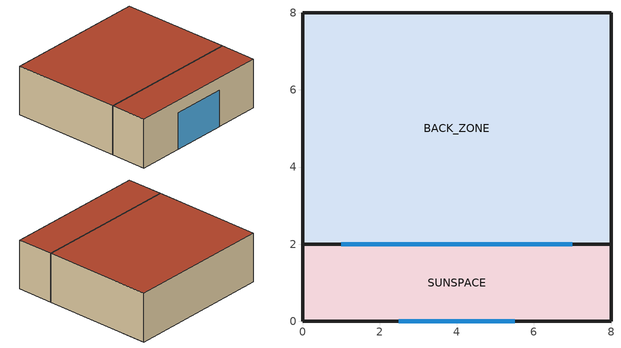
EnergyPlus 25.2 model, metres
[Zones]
BACK_ZONE
 floor ground (HEAVY_FLOOR): 0,8 8,8 8,2 0,2 z0
 wall outside (HEAVY_WALL): 0,2 8,2 8,8 0,8 0,2 z0:2.7
 window (DblClear_Window): 1,2 7,2 z0:2
 roof outside (HEAVY_ROOF): 8,2 8,8 0,8 0,2 z2.7
SUNSPACE
 floor ground (HEAVY_FLOOR): 0,2 8,2 8,0 0,0 z0
 wall outside (HEAVY_WALL): 0,0 8,0 8,2 0,2 0,0 z0:2.7
 window (DblClear_Window): 2.5,0 5.5,0 z0:2
 roof outside (HEAVY_ROOF): 8,0 8,2 0,2 0,0 z2.7
[Building]
ASHRAE140_Case960: 0, City, 0.04, 0.4, FullExterior, 25
[Site:GroundTemperature:BuildingSurface]
18, 18, 18, 18, 18, 18, 18, 18, 18, 18, 18, 18
[Material]
WOOD_SIDING: MediumSmooth, 0.009, 0.14, 530, 900
FOAM_INSULATION: MediumRough, 0.0615, 0.04, 14, 1400
CONCRETE_BLOCK: MediumRough, 0.1, 0.51, 1400, 840
CONCRETE: MediumRough, 0.08, 1.13, 1400, 1000
ROOF_DECK: MediumSmooth, 0.019, 0.14, 500, 1300
CONCRETE_HEAVY: MediumRough, 0.08, 0.51, 1400, 840
HIGH_INSUL: MediumRough, 0.201, 0.04, 14, 1400
[Construction]
HEAVY_WALL: WOOD_SIDING, FOAM_INSULATION, CONCRETE_BLOCK
HEAVY_ROOF: CONCRETE, FOAM_INSULATION, ROOF_DECK
HEAVY_FLOOR: CONCRETE_HEAVY, HIGH_INSUL
DblClear_Window: DblClear_Glazing, DblClear_Gas, DblClear_Glazing
[WindowMaterial:Glazing]
DblClear_Glazing: SpectralAverage, , 0.003, 0.837, 0.075, 0.075, 0.898, 0.081, 0.081, 0, 0.84, 0.84, 0.9
[WindowMaterial:Gas]
DblClear_Gas: Air, 0.0127
[Zone]
BACK_ZONE; SUNSPACE: 0, 0, 0, 0, 1, 1, 2.7, AutoCalculate
[ZoneInfiltration:DesignFlowRate]
BACK_ZONE_Infil: BACK_ZONE, AlwaysOn, Flow/Zone, 0.018
SUNSPACE_Infil: SUNSPACE, AlwaysOn, Flow/Zone, 0.006
[ZoneControl:Thermostat]
BACK_ZONE_Tstat: BACK_ZONE, DualSP_Sched, ThermostatSetpoint:DualSetpoint, DualSP_Dual
[ThermostatSetpoint:DualSetpoint]
DualSP_Dual: BZ_HeatSP, BZ_CoolSP
[Zone equipment]
BACK_ZONE: BACK_ZONE_IdealLoads
SUNSPACE: SUNSPACE_IdealLoads
[ZoneHVAC:IdealLoadsAirSystem]
BACK_ZONE_IdealLoads: , BACK_ZONE_Inlet Node, BACK_ZONE_Exhaust Node, , 50, 13, 0.0156, 0.0077, NoLimit, , , NoLimit, , , , , ConstantSensibleHeatRatio, 0.7, None
SUNSPACE_IdealLoads: , SUNSPACE_Inlet Node, SUNSPACE_Exhaust Node, , 50, 13, 0.0156, 0.0077, NoLimit, , , NoLimit, , , , , ConstantSensibleHeatRatio, 0.7, None
[Schedule:Compact]
AlwaysOn: Fraction, Through: 12/31, For: AllDays, Until: 24:00, 1
BZ_HeatSP: Temperature, Through: 12/31, For: AllDays, Until: 24:00, 20
BZ_CoolSP: Temperature, Through: 12/31, For: AllDays, Until: 24:00, 27
DualSP_Sched: ControlType, Through: 12/31, For: AllDays, Until: 24:00, 4
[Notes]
── ASHRAE 140 Case 960 — Sunspace (2-zone, High-Mass) ──────────────────
Reference: ASHRAE Standard 140-2023 Annex B8 (BESTEST Case 960)
Multi-zone interpretation per issue #1331 acceptance criteria:
- ZONE1 (back-zone, conditioned): 8m x 6m x 2.7m at y∈[2,8],
heating 20°C / cooling 27°C, 12m² exterior south-facing window
- ZONE2 (sunspace, free-floating): 8m x 2m x 2.7m at y∈[0,2],
no HVAC — solar buffer zone with 6m² south-facing window
- Infiltration: 0.5 ACH constant in each zone
Geometry: back-zone and sunspace are physically adjacent but have separate
exterior walls (each has its own south-facing window). This is the
ASHRAE 140-2017 Plan 04-04 interpretation where both zones have
independent exposure to solar gain and outdoor conditions.
Run with EnergyPlus 25.2.0 against the Golden-NREL TMY3 EPW to regenerate
the reference hourly CSV via generate_case_920_950_960_energy.py.
BACK_ZONE: 8m × 6m × 2.7m at y∈[2,8], with exterior 12 m² south window
Back-zone south window (12 m², 6m wide × 2m tall)
SUNSPACE: 8m × 2m × 2.7m at y∈[0,2], with exterior 6 m² south window
